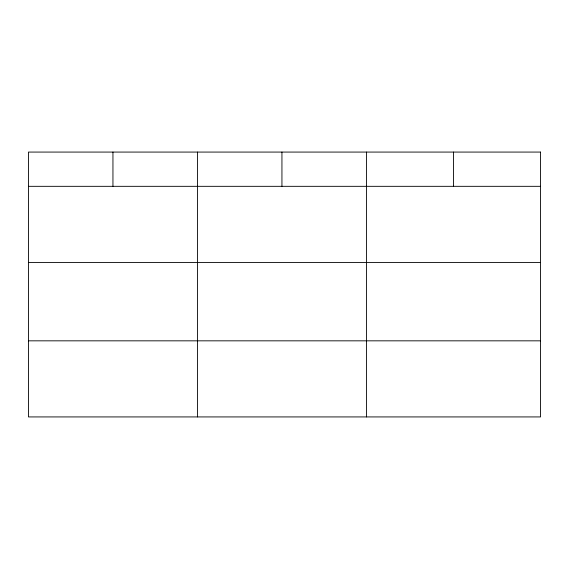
<?xml version="1.0" encoding="UTF-8"?>
<svg xmlns="http://www.w3.org/2000/svg" width="569" height="569" viewBox="0 0 569 569"><rect width="100%" height="100%" fill="white"/><g stroke="black" fill="none" stroke-linecap="round" stroke-linejoin="round"><path stroke-width="0.85" d="M28.45 186.326L540.55 186.326M28.45 262.423L540.55 262.423M28.45 340.831L540.55 340.831M453.493 152.072L453.493 186.326M366.436 152.072L366.436 416.928M281.94 152.072L281.94 186.326M197.443 152.072L197.443 416.928M112.947 152.072L112.947 186.326M540.55 152.072L28.45 152.072L28.45 416.928L540.55 416.928L540.55 152.072"/></g></svg>
